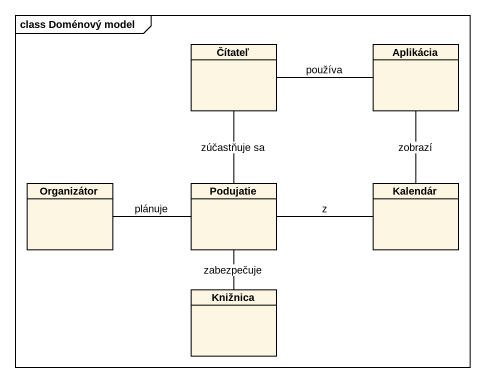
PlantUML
@startuml
mainframe class Doménový model
hide circle
hide empty members
class Čítateľ
class Aplikácia
class Organizátor
class Podujatie
class Kalendár
class Knižnica
Čítateľ -right- Aplikácia : používa
Čítateľ -- Podujatie : zúčastňuje sa
Aplikácia -- Kalendár : zobrazí
Organizátor -right- Podujatie : plánuje
Kalendár -left- Podujatie : z
Knižnica -up- Podujatie : zabezpečuje
@enduml
